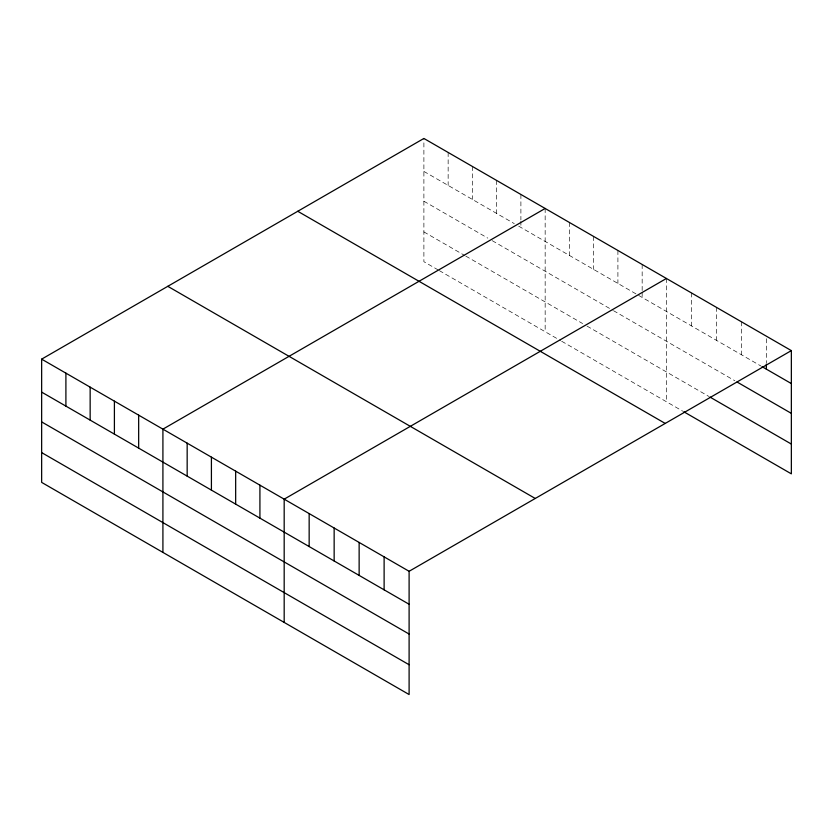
<?xml version="1.0" encoding="UTF-8"?>
<svg xmlns="http://www.w3.org/2000/svg" width="833" height="833" viewBox="0 0 833 833"><rect width="100%" height="100%" fill="white"/><g stroke="black" fill="none" stroke-linecap="round" stroke-linejoin="round"><path stroke-width="0.62" stroke-dasharray="4.17 3.12" d="M423.893 171.421L514.284 223.619M518.699 226.159L760.935 366.01M423.893 201.222L487.826 238.134M492.241 240.675L612.401 310.053M613.505 310.688L734.862 380.754M423.893 231.918L464.679 255.46M465.782 256.095L582.631 323.558M587.046 326.109L708.779 396.393M438.22 269.975L423.893 261.708L423.893 138.455M439.324 270.621L560.588 340.624M561.692 341.259L682.706 411.138M766.36 338.719L766.36 362.813M741.38 321.757L741.38 354.723M716.39 307.335L716.39 340.301M691.4 292.904L691.4 325.87M666.41 278.482L666.41 401.725M642.16 264.478L642.16 291.102M642.16 292.373L642.16 297.443M617.909 250.473L617.909 283.439M593.658 236.468L593.658 269.434M569.408 222.473L569.408 255.439M545.157 208.469L545.157 331.711M520.896 194.464L520.896 219.829M520.896 221.089L520.896 227.43M496.645 180.469L496.645 213.435M472.394 166.465L472.394 199.431M448.144 152.46L448.144 185.426"/><path stroke-width="1.25" d="M41.65 359.148L409.107 571.292L409.107 694.545L41.65 482.39L41.65 359.148L423.893 138.455L791.35 350.61L791.35 473.852L683.799 411.762M545.157 208.469L162.914 429.151L162.914 552.404M666.41 278.482L284.178 499.165L284.178 622.407M409.107 571.292L791.35 350.61M762.018 366.645L791.35 383.576M737.028 382.003L791.35 413.366M709.872 397.018L791.35 444.062M297.756 211.28L665.213 423.435M167.787 286.313L535.244 498.467M41.65 392.114L409.107 604.258M41.65 421.904L409.107 634.048M41.65 452.6L409.107 664.744M766.36 364.073L766.36 369.154M384.117 556.871L384.117 589.837M359.138 542.439L359.138 575.405M334.148 528.018L334.148 560.984M309.158 513.586L309.158 546.552M259.917 485.16L259.917 518.126M235.666 471.155L235.666 504.121M211.415 457.161L211.415 490.127M187.165 443.156L187.165 476.122M138.663 415.146L138.663 448.112M114.402 401.152L114.402 434.118M90.151 387.147L90.151 420.113M65.901 373.142L65.901 406.108"/></g></svg>
